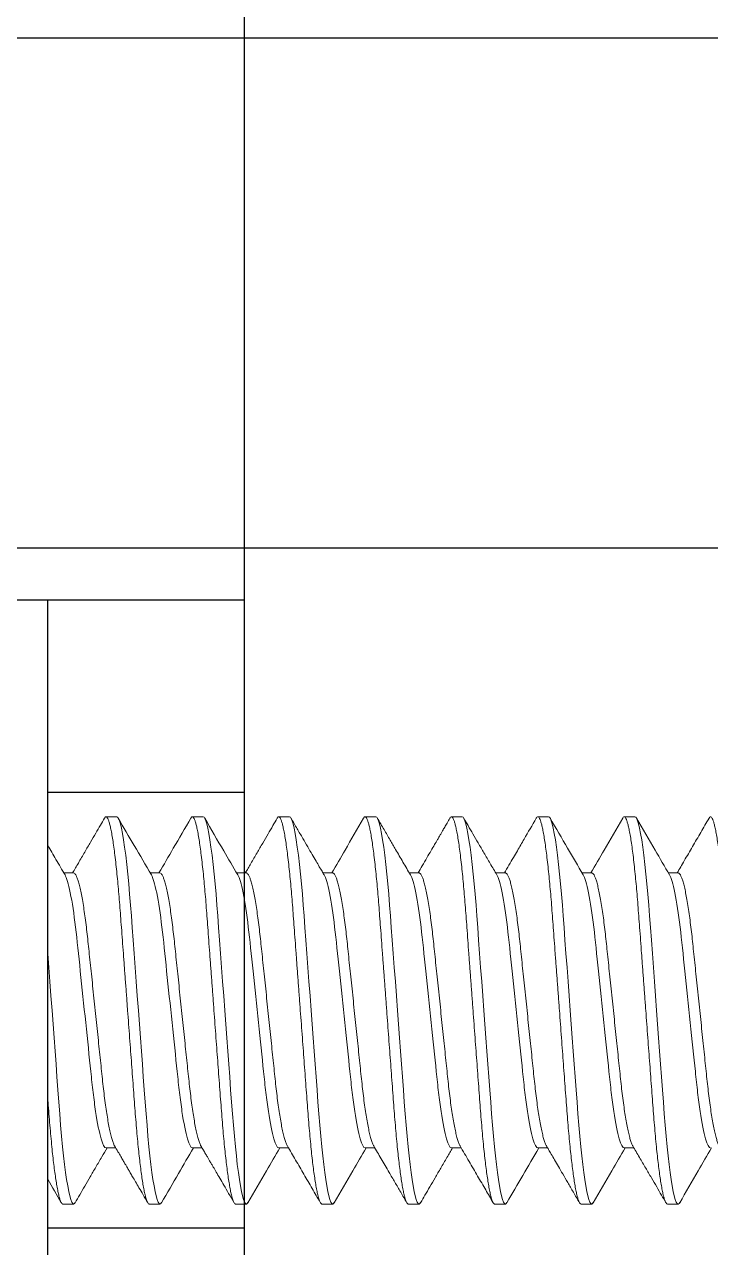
# Model space of a CAD drawing. Header units: inches. Extents: x -1 to 66.5, y -11.9 to 25.2.
# Drawn here: x 33.792 to 33.9906, y -5.1163 to -4.7625 of the extents above; entities that cross this region are included whole.
import ezdxf

# ---------------------------------------------------------------- set-up
doc = ezdxf.new("R2010")
doc.units = ezdxf.units.IN
doc.header["$MEASUREMENT"] = 0
doc.linetypes.add('SLD-Solid', pattern=[0])
for name, color, linetype in [('45-1523-1', 80, 'Continuous'), ('Fastener', 134, 'Continuous'), ('Solenoid', 6, 'Continuous')]:
    doc.layers.add(name, color=color, linetype=linetype)

msp = doc.modelspace()

# ---------------------------------------------------------------- linework, layer by layer
at = {"layer": '45-1523-1'}
for p, q in [((34.00769, -4.76647), (33.52069, -4.76647)), ((34.40069, -4.91397), (33.63469, -4.91397))]:
    msp.add_line(p, q, dxfattribs=at)
at = {"layer": 'Fastener'}
msp.add_line((33.79869, -5.20367), (33.79869, -4.92905), dxfattribs=at)
at = {"layer": 'Fastener', "linetype": 'SLD-Solid', "lineweight": 15}
for p, q in [((33.81869, -4.99167), (33.81557, -4.99167)), ((33.84369, -4.99167), (33.84057, -4.99167)), ((33.86869, -4.99167), (33.86557, -4.99167)), ((33.89369, -4.99167), (33.89057, -4.99167)), ((33.91869, -4.99167), (33.91557, -4.99167)), ((33.94369, -4.99167), (33.94057, -4.99167)), ((33.96869, -4.99167), (33.96557, -4.99167)), ((33.80619, -5.00791), (33.80337, -5.00791)), ((33.83119, -5.00791), (33.82837, -5.00791)), ((33.85619, -5.00791), (33.85337, -5.00791)), ((33.88119, -5.00791), (33.87837, -5.00791)), ((33.90619, -5.00791), (33.90337, -5.00791)), ((33.93119, -5.00791), (33.92837, -5.00791)), ((33.95619, -5.00791), (33.95337, -5.00791)), ((33.98119, -5.00791), (33.97837, -5.00791)), ((33.81557, -5.08744), (33.81839, -5.08744)), ((33.84057, -5.08744), (33.84339, -5.08744)), ((33.86557, -5.08744), (33.86839, -5.08744)), ((33.89057, -5.08744), (33.89339, -5.08744)), ((33.91557, -5.08744), (33.91839, -5.08744)), ((33.94057, -5.08744), (33.94339, -5.08744)), ((33.96557, -5.08744), (33.96839, -5.08744)), ((33.80307, -5.10367), (33.80619, -5.10367)), ((33.82807, -5.10367), (33.83119, -5.10367)), ((33.85307, -5.10367), (33.85619, -5.10367)), ((33.87807, -5.10367), (33.88119, -5.10367)), ((33.90307, -5.10367), (33.90619, -5.10367)), ((33.92807, -5.10367), (33.93119, -5.10367)), ((33.95307, -5.10367), (33.95619, -5.10367)), ((33.97807, -5.10367), (33.98119, -5.10367))]:
    msp.add_line(p, q, dxfattribs=at)
at = {"layer": 'Fastener', "linetype": 'SLD-Solid', "lineweight": 15, "flags": 128}
for points in [[(33.83163, -5.10326), (33.83144, -5.10355), (33.83119, -5.10367), (33.83093, -5.10354), (33.83066, -5.10311), (33.83037, -5.10238), (33.83008, -5.10135), (33.82977, -5.10002), (33.82947, -5.09839), (33.82917, -5.09659), (33.82888, -5.09454), (33.82858, -5.09226), (33.8283, -5.08977), (33.82801, -5.08709), (33.82772, -5.08407), (33.82744, -5.0809), (33.82717, -5.0776), (33.82692, -5.0742), (33.82665, -5.07063), (33.82637, -5.06688), (33.8261, -5.06321), (33.82582, -5.05943), (33.82553, -5.05556), (33.82524, -5.05163), (33.82494, -5.04767), (33.82463, -5.04348), (33.82432, -5.03932), (33.82402, -5.03523), (33.82372, -5.03124), (33.82343, -5.02738), (33.82316, -5.02368), (33.82291, -5.02036), (33.82267, -5.01718), (33.82241, -5.01408), (33.82215, -5.0111), (33.82187, -5.00826), (33.82157, -5.00542), (33.82127, -5.0028), (33.82095, -5.00042), (33.82064, -4.9983), (33.82033, -4.99646), (33.82002, -4.99492), (33.81974, -4.99373), (33.81946, -4.99282), (33.81919, -4.99218), (33.81894, -4.9918), (33.81869, -4.99167), (33.81869, -4.99167)], [(33.85663, -5.10326), (33.85644, -5.10355), (33.85619, -5.10367), (33.85593, -5.10354), (33.85566, -5.10311), (33.85537, -5.10238), (33.85508, -5.10135), (33.85477, -5.10002), (33.85447, -5.09839), (33.85417, -5.09659), (33.85388, -5.09454), (33.85358, -5.09226), (33.8533, -5.08977), (33.85301, -5.08709), (33.85272, -5.08407), (33.85244, -5.0809), (33.85217, -5.0776), (33.85192, -5.0742), (33.85165, -5.07063), (33.85137, -5.06688), (33.8511, -5.06321), (33.85082, -5.05943), (33.85053, -5.05556), (33.85024, -5.05163), (33.84994, -5.04767), (33.84963, -5.04348), (33.84932, -5.03932), (33.84902, -5.03523), (33.84872, -5.03124), (33.84843, -5.02738), (33.84816, -5.02368), (33.84791, -5.02036), (33.84767, -5.01718), (33.84741, -5.01408), (33.84715, -5.0111), (33.84687, -5.00826), (33.84657, -5.00542), (33.84627, -5.0028), (33.84595, -5.00042), (33.84564, -4.9983), (33.84533, -4.99646), (33.84502, -4.99492), (33.84474, -4.99373), (33.84446, -4.99282), (33.84419, -4.99218), (33.84394, -4.9918), (33.84369, -4.99167), (33.84369, -4.99167)], [(33.88163, -5.10326), (33.88144, -5.10355), (33.88119, -5.10367), (33.88093, -5.10354), (33.88066, -5.10311), (33.88037, -5.10238), (33.88008, -5.10135), (33.87977, -5.10002), (33.87947, -5.09839), (33.87917, -5.09659), (33.87888, -5.09454), (33.87858, -5.09226), (33.8783, -5.08977), (33.87801, -5.08709), (33.87772, -5.08407), (33.87744, -5.0809), (33.87717, -5.0776), (33.87692, -5.0742), (33.87665, -5.07063), (33.87637, -5.06688), (33.8761, -5.06321), (33.87582, -5.05943), (33.87553, -5.05556), (33.87524, -5.05163), (33.87494, -5.04767), (33.87463, -5.04348), (33.87432, -5.03932), (33.87402, -5.03523), (33.87372, -5.03124), (33.87343, -5.02738), (33.87316, -5.02368), (33.87291, -5.02036), (33.87267, -5.01718), (33.87241, -5.01408), (33.87215, -5.0111), (33.87187, -5.00826), (33.87157, -5.00542), (33.87127, -5.0028), (33.87095, -5.00042), (33.87064, -4.9983), (33.87033, -4.99646), (33.87002, -4.99492), (33.86974, -4.99373), (33.86946, -4.99282), (33.86919, -4.99218), (33.86894, -4.9918), (33.86869, -4.99167), (33.86869, -4.99167)], [(33.90663, -5.10327), (33.90644, -5.10355), (33.90619, -5.10367), (33.90593, -5.10354), (33.90566, -5.10311), (33.90537, -5.10238), (33.90508, -5.10135), (33.90477, -5.10002), (33.90447, -5.09839), (33.90417, -5.09659), (33.90388, -5.09454), (33.90358, -5.09226), (33.9033, -5.08977), (33.90301, -5.08709), (33.90272, -5.08407), (33.90244, -5.0809), (33.90217, -5.0776), (33.90192, -5.0742), (33.90165, -5.07063), (33.90137, -5.06688), (33.9011, -5.06321), (33.90082, -5.05943), (33.90053, -5.05556), (33.90024, -5.05163), (33.89994, -5.04767), (33.89963, -5.04348), (33.89932, -5.03932), (33.89902, -5.03523), (33.89872, -5.03124), (33.89843, -5.02738), (33.89816, -5.02368), (33.89791, -5.02036), (33.89767, -5.01718), (33.89741, -5.01408), (33.89715, -5.0111), (33.89687, -5.00826), (33.89657, -5.00542), (33.89627, -5.0028), (33.89595, -5.00042), (33.89564, -4.9983), (33.89533, -4.99646), (33.89502, -4.99492), (33.89474, -4.99373), (33.89446, -4.99282), (33.89419, -4.99218), (33.89394, -4.9918), (33.89369, -4.99167), (33.89369, -4.99167)], [(33.93163, -5.10326), (33.93144, -5.10355), (33.93119, -5.10367), (33.93093, -5.10354), (33.93066, -5.10311), (33.93037, -5.10238), (33.93008, -5.10135), (33.92977, -5.10002), (33.92947, -5.09839), (33.92917, -5.09659), (33.92888, -5.09454), (33.92858, -5.09226), (33.9283, -5.08977), (33.92801, -5.08709), (33.92772, -5.08407), (33.92744, -5.0809), (33.92717, -5.0776), (33.92692, -5.0742), (33.92665, -5.07063), (33.92637, -5.06688), (33.9261, -5.06321), (33.92582, -5.05943), (33.92553, -5.05556), (33.92524, -5.05163), (33.92494, -5.04767), (33.92463, -5.04348), (33.92432, -5.03932), (33.92402, -5.03523), (33.92372, -5.03124), (33.92343, -5.02738), (33.92316, -5.02368), (33.92291, -5.02036), (33.92267, -5.01718), (33.92241, -5.01408), (33.92215, -5.0111), (33.92187, -5.00826), (33.92157, -5.00542), (33.92127, -5.0028), (33.92095, -5.00042), (33.92064, -4.9983), (33.92033, -4.99646), (33.92002, -4.99492), (33.91974, -4.99373), (33.91946, -4.99282), (33.91919, -4.99218), (33.91894, -4.9918), (33.91869, -4.99167), (33.91869, -4.99167)], [(33.95663, -5.10326), (33.95644, -5.10355), (33.95619, -5.10367), (33.95593, -5.10354), (33.95566, -5.10311), (33.95537, -5.10238), (33.95508, -5.10135), (33.95477, -5.10002), (33.95447, -5.09839), (33.95417, -5.09659), (33.95388, -5.09454), (33.95358, -5.09226), (33.9533, -5.08977), (33.95301, -5.08709), (33.95272, -5.08407), (33.95244, -5.0809), (33.95217, -5.0776), (33.95192, -5.0742), (33.95165, -5.07063), (33.95137, -5.06688), (33.9511, -5.06321), (33.95082, -5.05943), (33.95053, -5.05556), (33.95024, -5.05163), (33.94994, -5.04767), (33.94963, -5.04348), (33.94932, -5.03932), (33.94902, -5.03523), (33.94872, -5.03124), (33.94843, -5.02738), (33.94816, -5.02368), (33.94791, -5.02036), (33.94767, -5.01718), (33.94741, -5.01408), (33.94715, -5.0111), (33.94687, -5.00826), (33.94657, -5.00542), (33.94627, -5.0028), (33.94595, -5.00042), (33.94564, -4.9983), (33.94533, -4.99646), (33.94502, -4.99492), (33.94474, -4.99373), (33.94446, -4.99282), (33.94419, -4.99218), (33.94394, -4.9918), (33.94369, -4.99167), (33.94369, -4.99167)], [(33.98163, -5.10326), (33.98144, -5.10355), (33.98119, -5.10367), (33.98093, -5.10354), (33.98066, -5.10311), (33.98037, -5.10238), (33.98008, -5.10135), (33.97977, -5.10002), (33.97947, -5.09839), (33.97917, -5.09659), (33.97888, -5.09454), (33.97858, -5.09226), (33.9783, -5.08977), (33.97801, -5.08709), (33.97772, -5.08407), (33.97744, -5.0809), (33.97717, -5.0776), (33.97692, -5.0742), (33.97665, -5.07063), (33.97637, -5.06688), (33.9761, -5.06321), (33.97582, -5.05943), (33.97553, -5.05556), (33.97524, -5.05163), (33.97494, -5.04767), (33.97463, -5.04348), (33.97432, -5.03932), (33.97402, -5.03523), (33.97372, -5.03124), (33.97343, -5.02738), (33.97316, -5.02368), (33.97291, -5.02036), (33.97267, -5.01718), (33.97241, -5.01408), (33.97215, -5.0111), (33.97187, -5.00826), (33.97157, -5.00542), (33.97127, -5.0028), (33.97095, -5.00042), (33.97064, -4.9983), (33.97033, -4.99646), (33.97002, -4.99492), (33.96974, -4.99373), (33.96946, -4.99282), (33.96919, -4.99218), (33.96894, -4.9918), (33.96869, -4.99167), (33.96869, -4.99167)], [(33.80663, -5.10326), (33.80644, -5.10355), (33.80619, -5.10367), (33.80593, -5.10354), (33.80566, -5.10311), (33.80537, -5.10238), (33.80508, -5.10135), (33.80477, -5.10002), (33.80447, -5.09839), (33.80417, -5.09659), (33.80388, -5.09454), (33.80358, -5.09226), (33.8033, -5.08977), (33.80301, -5.08709), (33.80272, -5.08407), (33.80244, -5.0809), (33.80217, -5.0776), (33.80192, -5.0742), (33.80165, -5.07063), (33.80137, -5.06688), (33.8011, -5.06321), (33.80082, -5.05943), (33.80053, -5.05556), (33.80024, -5.05163), (33.79994, -5.04767), (33.79963, -5.04348), (33.79932, -5.03932), (33.79902, -5.03523), (33.79872, -5.03124), (33.79869, -5.03087)]]:
    msp.add_lwpolyline(points, dxfattribs=at)
at = {"layer": 'Fastener', "linetype": 'SLD-Solid', "lineweight": 15}
for points, knots in [([(33.82807, -5.10367), (33.82798, -5.10365), (33.82781, -5.10359), (33.82753, -5.10315), (33.82725, -5.10243), (33.82695, -5.1014), (33.82665, -5.10007), (33.82635, -5.09847), (33.82605, -5.09663), (33.82575, -5.09458), (33.82546, -5.0923), (33.82517, -5.08981), (33.82488, -5.08708), (33.8246, -5.08412), (33.82432, -5.08094), (33.82405, -5.07764), (33.82379, -5.07421), (33.82353, -5.07063), (33.82325, -5.06695), (33.82297, -5.06321), (33.82269, -5.05943), (33.8224, -5.05556), (33.82211, -5.05163), (33.82181, -5.0476), (33.82151, -5.04348), (33.8212, -5.03932), (33.82089, -5.03523), (33.82059, -5.03124), (33.82031, -5.02738), (33.82004, -5.02375), (33.81978, -5.02034), (33.81954, -5.01714), (33.81929, -5.01404), (33.81902, -5.01106), (33.81874, -5.00816), (33.81845, -5.00538), (33.81814, -5.00276), (33.81783, -5.00038), (33.81752, -4.99826), (33.81721, -4.99642), (33.8169, -4.9949), (33.81661, -4.99369), (33.81634, -4.99278), (33.81607, -4.99214), (33.81581, -4.99176), (33.81556, -4.99164), (33.81534, -4.99173), (33.81519, -4.99199), (33.81513, -4.9921)], [0, 0, 0, 0, 0.021662, 0.043686, 0.066022, 0.088616, 0.11141, 0.134342, 0.156034, 0.177737, 0.199398, 0.220961, 0.242374, 0.264864, 0.287073, 0.308947, 0.330516, 0.352339, 0.374503, 0.395667, 0.417042, 0.438577, 0.460221, 0.48192, 0.504932, 0.527878, 0.550696, 0.573322, 0.595699, 0.61777, 0.638257, 0.658614, 0.679288, 0.700253, 0.721466, 0.744181, 0.767062, 0.790044, 0.813064, 0.836056, 0.858955, 0.880405, 0.901664, 0.922686, 0.943424, 0.963839, 0.985501, 1, 1, 1, 1]), ([(33.85307, -5.10367), (33.85298, -5.10365), (33.85281, -5.10359), (33.85253, -5.10315), (33.85225, -5.10243), (33.85195, -5.1014), (33.85165, -5.10007), (33.85135, -5.09847), (33.85105, -5.09663), (33.85075, -5.09458), (33.85046, -5.0923), (33.85017, -5.08981), (33.84988, -5.08708), (33.8496, -5.08412), (33.84932, -5.08094), (33.84905, -5.07764), (33.84879, -5.07421), (33.84853, -5.07063), (33.84825, -5.06695), (33.84797, -5.06321), (33.84769, -5.05943), (33.8474, -5.05556), (33.84711, -5.05163), (33.84681, -5.0476), (33.84651, -5.04348), (33.8462, -5.03932), (33.84589, -5.03523), (33.84559, -5.03124), (33.84531, -5.02738), (33.84504, -5.02375), (33.84478, -5.02034), (33.84454, -5.01714), (33.84429, -5.01404), (33.84402, -5.01106), (33.84374, -5.00816), (33.84345, -5.00538), (33.84314, -5.00276), (33.84283, -5.00038), (33.84252, -4.99826), (33.84221, -4.99642), (33.8419, -4.9949), (33.84161, -4.99369), (33.84134, -4.99278), (33.84107, -4.99214), (33.84081, -4.99176), (33.84056, -4.99164), (33.84034, -4.99173), (33.84019, -4.99199), (33.84013, -4.99209)], [0, 0, 0, 0, 0.021664, 0.043689, 0.066026, 0.088621, 0.111416, 0.13435, 0.156042, 0.177747, 0.199408, 0.220972, 0.242386, 0.264878, 0.287088, 0.308963, 0.330533, 0.352357, 0.374522, 0.395687, 0.417063, 0.4386, 0.460245, 0.481945, 0.504958, 0.527906, 0.550725, 0.573352, 0.59573, 0.617802, 0.63829, 0.658649, 0.679323, 0.700289, 0.721503, 0.74422, 0.767102, 0.790086, 0.813107, 0.8361, 0.859, 0.880451, 0.901711, 0.922734, 0.943473, 0.963889, 0.985553, 1, 1, 1, 1]), ([(33.87807, -5.10367), (33.87798, -5.10365), (33.87781, -5.10359), (33.87753, -5.10315), (33.87725, -5.10243), (33.87695, -5.1014), (33.87665, -5.10007), (33.87635, -5.09847), (33.87605, -5.09663), (33.87575, -5.09458), (33.87546, -5.0923), (33.87517, -5.08981), (33.87488, -5.08708), (33.8746, -5.08412), (33.87432, -5.08094), (33.87405, -5.07764), (33.87379, -5.07421), (33.87353, -5.07063), (33.87325, -5.06695), (33.87297, -5.06321), (33.87269, -5.05943), (33.8724, -5.05556), (33.87211, -5.05163), (33.87181, -5.0476), (33.87151, -5.04348), (33.8712, -5.03932), (33.87089, -5.03523), (33.87059, -5.03124), (33.87031, -5.02738), (33.87004, -5.02375), (33.86978, -5.02034), (33.86954, -5.01714), (33.86929, -5.01404), (33.86902, -5.01106), (33.86874, -5.00816), (33.86845, -5.00538), (33.86814, -5.00276), (33.86783, -5.00038), (33.86752, -4.99826), (33.86721, -4.99642), (33.8669, -4.9949), (33.86661, -4.99369), (33.86634, -4.99278), (33.86607, -4.99214), (33.86581, -4.99176), (33.86556, -4.99164), (33.86534, -4.99173), (33.86519, -4.99199), (33.86513, -4.99209)], [0, 0, 0, 0, 0.021665, 0.043691, 0.06603, 0.088627, 0.111423, 0.134358, 0.156052, 0.177758, 0.199421, 0.220986, 0.242402, 0.264895, 0.287106, 0.308983, 0.330554, 0.35238, 0.374546, 0.395713, 0.41709, 0.438628, 0.460275, 0.481976, 0.504991, 0.52794, 0.55076, 0.573389, 0.595768, 0.617842, 0.638331, 0.658691, 0.679367, 0.700335, 0.72155, 0.744268, 0.767151, 0.790137, 0.813159, 0.836154, 0.859056, 0.880508, 0.901769, 0.922793, 0.943534, 0.963952, 0.985616, 1, 1, 1, 1]), ([(33.90307, -5.10367), (33.90298, -5.10365), (33.90281, -5.10359), (33.90253, -5.10315), (33.90225, -5.10243), (33.90195, -5.1014), (33.90165, -5.10007), (33.90135, -5.09847), (33.90105, -5.09663), (33.90075, -5.09458), (33.90046, -5.0923), (33.90017, -5.08981), (33.89988, -5.08708), (33.8996, -5.08412), (33.89932, -5.08094), (33.89905, -5.07764), (33.89879, -5.07421), (33.89853, -5.07063), (33.89825, -5.06695), (33.89797, -5.06321), (33.89769, -5.05943), (33.8974, -5.05556), (33.89711, -5.05163), (33.89681, -5.0476), (33.89651, -5.04348), (33.8962, -5.03932), (33.89589, -5.03523), (33.89559, -5.03124), (33.89531, -5.02738), (33.89504, -5.02375), (33.89478, -5.02034), (33.89454, -5.01714), (33.89429, -5.01404), (33.89402, -5.01106), (33.89374, -5.00816), (33.89345, -5.00538), (33.89314, -5.00276), (33.89283, -5.00038), (33.89252, -4.99826), (33.89221, -4.99642), (33.8919, -4.9949), (33.89161, -4.99369), (33.89134, -4.99278), (33.89107, -4.99214), (33.89081, -4.99176), (33.89056, -4.99164), (33.89034, -4.99173), (33.89019, -4.99199), (33.89013, -4.99209)], [0, 0, 0, 0, 0.021663, 0.043688, 0.066026, 0.088621, 0.111416, 0.134349, 0.156042, 0.177746, 0.199408, 0.220972, 0.242386, 0.264877, 0.287087, 0.308963, 0.330532, 0.352356, 0.374521, 0.395687, 0.417062, 0.438599, 0.460244, 0.481944, 0.504957, 0.527905, 0.550723, 0.573351, 0.595728, 0.617801, 0.638289, 0.658647, 0.679322, 0.700288, 0.721502, 0.744218, 0.7671, 0.790084, 0.813105, 0.836098, 0.858998, 0.880449, 0.901709, 0.922732, 0.943471, 0.963887, 0.985551, 1, 1, 1, 1]), ([(33.92807, -5.10367), (33.92798, -5.10365), (33.92781, -5.10359), (33.92753, -5.10315), (33.92725, -5.10243), (33.92695, -5.1014), (33.92665, -5.10007), (33.92635, -5.09847), (33.92605, -5.09663), (33.92575, -5.09458), (33.92546, -5.0923), (33.92517, -5.08981), (33.92488, -5.08708), (33.9246, -5.08412), (33.92432, -5.08094), (33.92405, -5.07764), (33.92379, -5.07421), (33.92353, -5.07063), (33.92325, -5.06695), (33.92297, -5.06321), (33.92269, -5.05943), (33.9224, -5.05556), (33.92211, -5.05163), (33.92181, -5.0476), (33.92151, -5.04348), (33.9212, -5.03932), (33.92089, -5.03523), (33.92059, -5.03124), (33.92031, -5.02738), (33.92004, -5.02375), (33.91978, -5.02034), (33.91954, -5.01714), (33.91929, -5.01404), (33.91902, -5.01106), (33.91874, -5.00816), (33.91845, -5.00538), (33.91814, -5.00276), (33.91783, -5.00038), (33.91752, -4.99826), (33.91721, -4.99642), (33.9169, -4.9949), (33.91661, -4.99369), (33.91634, -4.99278), (33.91607, -4.99214), (33.91581, -4.99176), (33.91556, -4.99164), (33.91534, -4.99173), (33.91519, -4.99199), (33.91513, -4.9921)], [0, 0, 0, 0, 0.021662, 0.043685, 0.066021, 0.088614, 0.111408, 0.134339, 0.15603, 0.177733, 0.199393, 0.220955, 0.242368, 0.264858, 0.287066, 0.30894, 0.330508, 0.35233, 0.374494, 0.395657, 0.417032, 0.438566, 0.46021, 0.481908, 0.50492, 0.527866, 0.550683, 0.573308, 0.595684, 0.617755, 0.638242, 0.658599, 0.679271, 0.700236, 0.721448, 0.744163, 0.767043, 0.790025, 0.813045, 0.836036, 0.858935, 0.880383, 0.901642, 0.922663, 0.943401, 0.963816, 0.985478, 1, 1, 1, 1]), ([(33.95307, -5.10367), (33.95298, -5.10365), (33.95281, -5.10359), (33.95253, -5.10315), (33.95225, -5.10243), (33.95195, -5.1014), (33.95165, -5.10007), (33.95135, -5.09847), (33.95105, -5.09663), (33.95075, -5.09458), (33.95046, -5.0923), (33.95017, -5.08981), (33.94988, -5.08708), (33.9496, -5.08412), (33.94932, -5.08094), (33.94905, -5.07764), (33.94879, -5.07421), (33.94853, -5.07063), (33.94825, -5.06695), (33.94797, -5.06321), (33.94769, -5.05943), (33.9474, -5.05556), (33.94711, -5.05163), (33.94681, -5.0476), (33.94651, -5.04348), (33.9462, -5.03932), (33.94589, -5.03523), (33.94559, -5.03124), (33.94531, -5.02738), (33.94504, -5.02375), (33.94478, -5.02034), (33.94454, -5.01714), (33.94429, -5.01404), (33.94402, -5.01106), (33.94374, -5.00816), (33.94345, -5.00538), (33.94314, -5.00276), (33.94283, -5.00038), (33.94252, -4.99826), (33.94221, -4.99642), (33.9419, -4.9949), (33.94161, -4.99369), (33.94134, -4.99278), (33.94107, -4.99214), (33.94081, -4.99176), (33.94056, -4.99164), (33.94034, -4.99173), (33.94019, -4.99199), (33.94013, -4.9921)], [0, 0, 0, 0, 0.0216608, 0.0436831, 0.0660175, 0.0886099, 0.1114021, 0.1343326, 0.1560227, 0.1777244, 0.199383, 0.2209443, 0.2423559, 0.2648446, 0.2870516, 0.3089247, 0.3304913, 0.3523128, 0.3744752, 0.3956377, 0.4170109, 0.4385448, 0.4601873, 0.4818844, 0.5048946, 0.5278397, 0.5506555, 0.5732801, 0.5956548, 0.6177248, 0.6382101, 0.6585661, 0.6792378, 0.7002013, 0.7214126, 0.7441266, 0.7670055, 0.7899865, 0.8130048, 0.835995, 0.8588924, 0.8803401, 0.9015979, 0.9226178, 0.9433549, 0.9637682, 0.985429, 1, 1, 1, 1]), ([(33.97807, -5.10367), (33.97798, -5.10365), (33.97781, -5.10359), (33.97753, -5.10315), (33.97725, -5.10243), (33.97695, -5.1014), (33.97665, -5.10007), (33.97635, -5.09847), (33.97605, -5.09663), (33.97575, -5.09458), (33.97546, -5.0923), (33.97517, -5.08981), (33.97488, -5.08708), (33.9746, -5.08412), (33.97432, -5.08094), (33.97405, -5.07764), (33.97379, -5.07421), (33.97353, -5.07063), (33.97325, -5.06695), (33.97297, -5.06321), (33.97269, -5.05943), (33.9724, -5.05556), (33.97211, -5.05163), (33.97181, -5.0476), (33.97151, -5.04348), (33.9712, -5.03932), (33.97089, -5.03523), (33.97059, -5.03124), (33.97031, -5.02738), (33.97004, -5.02375), (33.96978, -5.02034), (33.96954, -5.01714), (33.96929, -5.01404), (33.96902, -5.01106), (33.96874, -5.00816), (33.96845, -5.00538), (33.96814, -5.00276), (33.96783, -5.00038), (33.96752, -4.99826), (33.96721, -4.99642), (33.9669, -4.9949), (33.96661, -4.99369), (33.96634, -4.99278), (33.96607, -4.99214), (33.96581, -4.99176), (33.96556, -4.99164), (33.96534, -4.99173), (33.96519, -4.99199), (33.96513, -4.9921)], [0, 0, 0, 0, 0.021663, 0.043687, 0.066023, 0.088617, 0.111412, 0.134344, 0.156036, 0.177739, 0.1994, 0.220963, 0.242376, 0.264867, 0.287076, 0.308951, 0.330519, 0.352343, 0.374507, 0.395671, 0.417046, 0.438582, 0.460226, 0.481925, 0.504937, 0.527884, 0.550702, 0.573329, 0.595705, 0.617777, 0.638264, 0.658622, 0.679295, 0.700261, 0.721474, 0.74419, 0.76707, 0.790053, 0.813074, 0.836066, 0.858965, 0.880415, 0.901674, 0.922696, 0.943435, 0.96385, 0.985513, 1, 1, 1, 1]), ([(34.00307, -5.10367), (34.00298, -5.10365), (34.00281, -5.10359), (34.00253, -5.10315), (34.00225, -5.10243), (34.00195, -5.1014), (34.00165, -5.10007), (34.00135, -5.09847), (34.00105, -5.09663), (34.00075, -5.09458), (34.00046, -5.0923), (34.00017, -5.08981), (33.99988, -5.08708), (33.9996, -5.08412), (33.99932, -5.08094), (33.99905, -5.07764), (33.99879, -5.07421), (33.99853, -5.07063), (33.99825, -5.06695), (33.99797, -5.06321), (33.99769, -5.05943), (33.9974, -5.05556), (33.99711, -5.05163), (33.99681, -5.0476), (33.99651, -5.04348), (33.9962, -5.03932), (33.99589, -5.03523), (33.99559, -5.03124), (33.99531, -5.02738), (33.99504, -5.02375), (33.99478, -5.02034), (33.99454, -5.01714), (33.99429, -5.01404), (33.99402, -5.01106), (33.99374, -5.00816), (33.99345, -5.00538), (33.99314, -5.00276), (33.99283, -5.00038), (33.99252, -4.99826), (33.99221, -4.99642), (33.9919, -4.9949), (33.99161, -4.99369), (33.99134, -4.99278), (33.99107, -4.99214), (33.99081, -4.99176), (33.99056, -4.99164), (33.99034, -4.99173), (33.99019, -4.99199), (33.99013, -4.99209)], [0, 0, 0, 0, 0.021672, 0.043705, 0.066051, 0.088655, 0.111459, 0.134401, 0.156102, 0.177815, 0.199485, 0.221057, 0.24248, 0.26498, 0.287198, 0.309083, 0.33066, 0.352493, 0.374667, 0.39584, 0.417224, 0.438769, 0.460423, 0.482131, 0.505153, 0.52811, 0.550937, 0.573573, 0.595959, 0.618041, 0.638536, 0.658903, 0.679585, 0.700559, 0.721781, 0.744507, 0.767398, 0.79039, 0.81342, 0.836422, 0.859332, 0.88079, 0.902059, 0.923089, 0.943837, 0.964261, 0.985933, 1, 1, 1, 1]), ([(33.81513, -4.99206), (33.81474, -4.99274), (33.8139, -4.99418), (33.81255, -4.99649), (33.81104, -4.99908), (33.80936, -5.00196), (33.80763, -5.00494), (33.80645, -5.00695), (33.80589, -5.00791)], [0, 0, 0, 0, 0.127459, 0.273038, 0.43669, 0.618357, 0.817973, 1, 1, 1, 1]), ([(33.8287, -5.00848), (33.82705, -5.00565), (33.82386, -5.00019), (33.82067, -4.99471), (33.81913, -4.99206)], [0, 0, 0, 0, 0.515851, 1, 1, 1, 1]), ([(33.84013, -4.99206), (33.83844, -4.99497), (33.83536, -5.00026), (33.83228, -5.00554), (33.83089, -5.00791)], [0, 0, 0, 0, 0.549896, 1, 1, 1, 1]), ([(33.8537, -5.00848), (33.85235, -5.00617), (33.84915, -5.0007), (33.84597, -4.99523), (33.84413, -4.99206)], [0, 0, 0, 0, 0.422079, 1, 1, 1, 1]), ([(33.86513, -4.99206), (33.86471, -4.99278), (33.86383, -4.9943), (33.86243, -4.9967), (33.8609, -4.99932), (33.85924, -5.00217), (33.85755, -5.00506), (33.85642, -5.007), (33.85589, -5.00791)], [0, 0, 0, 0, 0.1366309, 0.2877085, 0.4531892, 0.6330276, 0.827174, 1, 1, 1, 1]), ([(33.8787, -5.00848), (33.8785, -5.00813), (33.87804, -5.00734), (33.87726, -5.00601), (33.87631, -5.00439), (33.8752, -5.00248), (33.87392, -5.00029), (33.87247, -4.9978), (33.87086, -4.99503), (33.86972, -4.99308), (33.86913, -4.99206)], [0, 0, 0, 0, 0.06359, 0.144676, 0.24328, 0.359424, 0.493133, 0.644442, 0.813383, 1, 1, 1, 1]), ([(33.89013, -4.99206), (33.88834, -4.99514), (33.88526, -5.00043), (33.88218, -5.00571), (33.88089, -5.00791)], [0, 0, 0, 0, 0.582232, 1, 1, 1, 1]), ([(33.9037, -5.00848), (33.90334, -5.00785), (33.90261, -5.00662), (33.90154, -5.00478), (33.90047, -5.00294), (33.89923, -5.00082), (33.89776, -4.9983), (33.896, -4.99528), (33.89477, -4.99317), (33.89413, -4.99206)], [0, 0, 0, 0, 0.113896, 0.226128, 0.336684, 0.448715, 0.613776, 0.797523, 1, 1, 1, 1]), ([(33.91513, -4.99206), (33.91485, -4.99254), (33.91434, -4.99341), (33.91364, -4.99462), (33.91306, -4.99562), (33.91256, -4.99648), (33.91206, -4.99734), (33.91144, -4.99841), (33.91062, -4.99981), (33.9096, -5.00156), (33.90841, -5.0036), (33.90715, -5.00575), (33.90629, -5.00722), (33.90589, -5.00791)], [0, 0, 0, 0, 0.089385, 0.165669, 0.228862, 0.278973, 0.328163, 0.390338, 0.482091, 0.592515, 0.721573, 0.869223, 1, 1, 1, 1]), ([(33.9287, -5.00848), (33.92806, -5.00738), (33.92681, -5.00525), (33.92502, -5.00217), (33.92335, -4.99932), (33.92183, -4.9967), (33.92043, -4.9943), (33.91955, -4.99278), (33.91913, -4.99206)], [0, 0, 0, 0, 0.2013768, 0.3889398, 0.5626344, 0.7224076, 0.8682099, 1, 1, 1, 1]), ([(33.94013, -4.99206), (33.93895, -4.99409), (33.93712, -4.99723), (33.93492, -5.00101), (33.93302, -5.00427), (33.93176, -5.00642), (33.93089, -5.00791)], [0, 0, 0, 0, 0.3837041, 0.5932796, 0.7162439, 1, 1, 1, 1]), ([(33.9537, -5.00848), (33.9522, -5.0059), (33.949, -5.00043), (33.94582, -4.99496), (33.94413, -4.99206)], [0, 0, 0, 0, 0.470522, 1, 1, 1, 1]), ([(33.96513, -4.99206), (33.96334, -4.99514), (33.96026, -5.00043), (33.95718, -5.00571), (33.95589, -5.00791)], [0, 0, 0, 0, 0.5822999, 1, 1, 1, 1]), ([(33.9787, -5.00848), (33.9773, -5.00608), (33.9741, -5.00061), (33.97092, -4.99514), (33.96913, -4.99206)], [0, 0, 0, 0, 0.437735, 1, 1, 1, 1]), ([(33.99013, -4.99205), (33.98934, -4.99342), (33.98774, -4.99617), (33.98535, -5.00028), (33.98306, -5.00419), (33.98158, -5.00674), (33.98089, -5.00791)], [0, 0, 0, 0, 0.25937, 0.518365, 0.777009, 1, 1, 1, 1]), ([(33.8037, -5.00847), (33.80283, -5.00698), (33.80115, -5.00412), (33.79949, -5.00126), (33.79869, -4.9999)], [0, 0, 0, 0, 0.2735344, 0.5226997, 0.5226997, 0.5226997, 0.5226997]), ([(33.81557, -5.08744), (33.81514, -5.08744), (33.81465, -5.08658), (33.81361, -5.08298), (33.81307, -5.08024), (33.81231, -5.07518), (33.81206, -5.07334), (33.8116, -5.06946), (33.81139, -5.06746), (33.81072, -5.06105), (33.81021, -5.05619), (33.80916, -5.04618), (33.80862, -5.04105), (33.80763, -5.0316), (33.80722, -5.0274), (33.80629, -5.01971), (33.80576, -5.01627), (33.80471, -5.01105), (33.80418, -5.00929), (33.8037, -5.00847)], [0, 0, 0, 0, 0.125, 0.125, 0.25, 0.25, 0.3125, 0.3125, 0.375, 0.375, 0.5, 0.5, 0.625, 0.625, 0.75, 0.75, 0.875, 0.875, 1, 1, 1, 1]), ([(33.81806, -5.08687), (33.81805, -5.08687), (33.81794, -5.08671), (33.8177, -5.08613), (33.81734, -5.0851), (33.81697, -5.08374), (33.8166, -5.0821), (33.81623, -5.0802), (33.81587, -5.07806), (33.81551, -5.07569), (33.81516, -5.07312), (33.81483, -5.07038), (33.81452, -5.06751), (33.8142, -5.06449), (33.81387, -5.06133), (33.81353, -5.05804), (33.81317, -5.05465), (33.81281, -5.05118), (33.81244, -5.04765), (33.81207, -5.0441), (33.8117, -5.04057), (33.81134, -5.03713), (33.81099, -5.03381), (33.81066, -5.03066), (33.81035, -5.02768), (33.81004, -5.02487), (33.80971, -5.02218), (33.80937, -5.01963), (33.80901, -5.01724), (33.80864, -5.01507), (33.80827, -5.01315), (33.80789, -5.01151), (33.80752, -5.01018), (33.80717, -5.00915), (33.80683, -5.00843), (33.8065, -5.00799), (33.80629, -5.00794), (33.80619, -5.00791)], [0, 0, 0, 0, 0.0011037, 0.0306617, 0.060576, 0.0907305, 0.1204632, 0.1501923, 0.1797998, 0.2091707, 0.2387189, 0.2678013, 0.2963216, 0.3248703, 0.3539772, 0.3830139, 0.4123936, 0.4420065, 0.4717374, 0.5020078, 0.5321537, 0.5620535, 0.5915919, 0.620662, 0.6486647, 0.6767023, 0.7052794, 0.7343041, 0.7642111, 0.7943614, 0.8246333, 0.8549021, 0.8850435, 0.9144055, 0.9434181, 0.9719801, 1, 1, 1, 1]), ([(33.84057, -5.08744), (33.84014, -5.08744), (33.83965, -5.08658), (33.83861, -5.08298), (33.83807, -5.08024), (33.83731, -5.07518), (33.83706, -5.07334), (33.8366, -5.06946), (33.83639, -5.06746), (33.83572, -5.06105), (33.83521, -5.05619), (33.83416, -5.04618), (33.83362, -5.04105), (33.83263, -5.03161), (33.83222, -5.0274), (33.83129, -5.01971), (33.83076, -5.01627), (33.82971, -5.01105), (33.82918, -5.00929), (33.8287, -5.00848)], [0, 0, 0, 0, 0.125, 0.125, 0.25, 0.25, 0.3125, 0.3125, 0.375, 0.375, 0.5, 0.5, 0.625, 0.625, 0.75, 0.75, 0.875, 0.875, 1, 1, 1, 1]), ([(33.84306, -5.08687), (33.84305, -5.08686), (33.84294, -5.08671), (33.8427, -5.08613), (33.84234, -5.0851), (33.84197, -5.08374), (33.8416, -5.0821), (33.84123, -5.0802), (33.84087, -5.07806), (33.84051, -5.07569), (33.84016, -5.07312), (33.83983, -5.07038), (33.83952, -5.06751), (33.8392, -5.06449), (33.83887, -5.06133), (33.83853, -5.05804), (33.83817, -5.05465), (33.83781, -5.05118), (33.83744, -5.04765), (33.83707, -5.0441), (33.8367, -5.04057), (33.83634, -5.03713), (33.83599, -5.03381), (33.83566, -5.03066), (33.83535, -5.02768), (33.83504, -5.02487), (33.83471, -5.02218), (33.83437, -5.01963), (33.83401, -5.01724), (33.83364, -5.01507), (33.83327, -5.01315), (33.83289, -5.01151), (33.83252, -5.01018), (33.83217, -5.00915), (33.83183, -5.00843), (33.8315, -5.00799), (33.83129, -5.00794), (33.83119, -5.00791)], [0, 0, 0, 0, 0.0010211, 0.0305816, 0.0604983, 0.0906554, 0.1203905, 0.1501221, 0.179732, 0.2091053, 0.238656, 0.2677408, 0.2962634, 0.3248145, 0.3539238, 0.3829629, 0.412345, 0.4419604, 0.4716938, 0.5019667, 0.532115, 0.5620173, 0.5915582, 0.6206306, 0.6486357, 0.6766756, 0.705255, 0.7342821, 0.7641916, 0.7943444, 0.8246187, 0.8548902, 0.885034, 0.9143984, 0.9434134, 0.9719777, 1, 1, 1, 1]), ([(33.86557, -5.08744), (33.86514, -5.08744), (33.86465, -5.08658), (33.86361, -5.08298), (33.86307, -5.08024), (33.86231, -5.07518), (33.86206, -5.07334), (33.8616, -5.06946), (33.86139, -5.06746), (33.86072, -5.06105), (33.86021, -5.05619), (33.85916, -5.04618), (33.85862, -5.04106), (33.85763, -5.03161), (33.85722, -5.0274), (33.85629, -5.01971), (33.85576, -5.01627), (33.85471, -5.01105), (33.85418, -5.00929), (33.8537, -5.00848)], [0, 0, 0, 0, 0.125, 0.125, 0.25, 0.25, 0.3125, 0.3125, 0.375, 0.375, 0.5, 0.5, 0.625, 0.625, 0.75, 0.75, 0.875, 0.875, 1, 1, 1, 1]), ([(33.86806, -5.08687), (33.86805, -5.08686), (33.86794, -5.08671), (33.8677, -5.08613), (33.86734, -5.0851), (33.86697, -5.08374), (33.8666, -5.0821), (33.86623, -5.0802), (33.86587, -5.07806), (33.86551, -5.07569), (33.86516, -5.07312), (33.86483, -5.07038), (33.86452, -5.06751), (33.8642, -5.06449), (33.86387, -5.06133), (33.86353, -5.05804), (33.86317, -5.05465), (33.86281, -5.05118), (33.86244, -5.04765), (33.86207, -5.0441), (33.8617, -5.04057), (33.86134, -5.03713), (33.86099, -5.03381), (33.86066, -5.03066), (33.86035, -5.02768), (33.86004, -5.02487), (33.85971, -5.02218), (33.85937, -5.01963), (33.85901, -5.01724), (33.85864, -5.01507), (33.85827, -5.01315), (33.85789, -5.01151), (33.85752, -5.01018), (33.85717, -5.00915), (33.85683, -5.00843), (33.8565, -5.00799), (33.85629, -5.00794), (33.85619, -5.00791)], [0, 0, 0, 0, 0.001056, 0.030616, 0.060531, 0.090687, 0.120421, 0.150152, 0.179761, 0.209133, 0.238683, 0.267767, 0.296288, 0.324838, 0.353947, 0.382985, 0.412366, 0.44198, 0.471712, 0.501984, 0.532132, 0.562033, 0.591573, 0.620644, 0.648648, 0.676687, 0.705265, 0.734291, 0.7642, 0.794352, 0.824625, 0.854895, 0.885038, 0.914401, 0.943415, 0.971979, 1, 1, 1, 1]), ([(33.89057, -5.08744), (33.89014, -5.08744), (33.88965, -5.08658), (33.88861, -5.08298), (33.88807, -5.08024), (33.88731, -5.07518), (33.88706, -5.07334), (33.8866, -5.06946), (33.88639, -5.06747), (33.88572, -5.06105), (33.88521, -5.05619), (33.88416, -5.04618), (33.88362, -5.04106), (33.88263, -5.03161), (33.88222, -5.0274), (33.88129, -5.01971), (33.88076, -5.01627), (33.87971, -5.01106), (33.87918, -5.00929), (33.8787, -5.00848)], [0, 0, 0, 0, 0.125, 0.125, 0.25, 0.25, 0.3125, 0.3125, 0.375, 0.375, 0.5, 0.5, 0.625, 0.625, 0.75, 0.75, 0.875, 0.875, 1, 1, 1, 1]), ([(33.89306, -5.08687), (33.89306, -5.08687), (33.89294, -5.08671), (33.8927, -5.08613), (33.89234, -5.0851), (33.89197, -5.08374), (33.8916, -5.0821), (33.89123, -5.0802), (33.89087, -5.07806), (33.89051, -5.07569), (33.89016, -5.07312), (33.88983, -5.07038), (33.88952, -5.06751), (33.8892, -5.06449), (33.88887, -5.06133), (33.88853, -5.05804), (33.88817, -5.05465), (33.88781, -5.05118), (33.88744, -5.04765), (33.88707, -5.0441), (33.8867, -5.04057), (33.88634, -5.03713), (33.88599, -5.03381), (33.88566, -5.03066), (33.88535, -5.02768), (33.88504, -5.02487), (33.88471, -5.02218), (33.88437, -5.01963), (33.88401, -5.01724), (33.88364, -5.01507), (33.88327, -5.01315), (33.88289, -5.01151), (33.88252, -5.01018), (33.88217, -5.00915), (33.88183, -5.00843), (33.8815, -5.00799), (33.88129, -5.00794), (33.88119, -5.00791)], [0, 0, 0, 0, 0.0013524, 0.0309032, 0.0608099, 0.090957, 0.1206823, 0.150404, 0.1800041, 0.2093676, 0.2389086, 0.2679837, 0.2964969, 0.3250385, 0.3541381, 0.3831676, 0.41254, 0.4421455, 0.471869, 0.5021319, 0.5322702, 0.5621626, 0.5916936, 0.6207565, 0.6487522, 0.6767829, 0.7053528, 0.7343703, 0.7642699, 0.7944126, 0.8246769, 0.8549383, 0.8850722, 0.9144268, 0.9434322, 0.971987, 1, 1, 1, 1]), ([(33.91557, -5.08744), (33.91514, -5.08744), (33.91465, -5.08658), (33.91361, -5.08298), (33.91307, -5.08024), (33.91231, -5.07518), (33.91206, -5.07334), (33.9116, -5.06946), (33.91139, -5.06747), (33.91072, -5.06105), (33.91021, -5.05619), (33.90916, -5.04618), (33.90862, -5.04106), (33.90763, -5.03161), (33.90722, -5.0274), (33.90629, -5.01971), (33.90576, -5.01627), (33.90471, -5.01106), (33.90418, -5.00929), (33.9037, -5.00848)], [0, 0, 0, 0, 0.125, 0.125, 0.25, 0.25, 0.3125, 0.3125, 0.375, 0.375, 0.5, 0.5, 0.625, 0.625, 0.75, 0.75, 0.875, 0.875, 1, 1, 1, 1]), ([(33.91806, -5.08687), (33.91805, -5.08687), (33.91794, -5.08671), (33.9177, -5.08613), (33.91734, -5.0851), (33.91697, -5.08374), (33.9166, -5.0821), (33.91623, -5.0802), (33.91587, -5.07806), (33.91551, -5.07569), (33.91516, -5.07312), (33.91483, -5.07038), (33.91452, -5.06751), (33.9142, -5.06449), (33.91387, -5.06133), (33.91353, -5.05804), (33.91317, -5.05465), (33.91281, -5.05118), (33.91244, -5.04765), (33.91207, -5.0441), (33.9117, -5.04057), (33.91134, -5.03713), (33.91099, -5.03381), (33.91066, -5.03066), (33.91035, -5.02768), (33.91004, -5.02487), (33.90971, -5.02218), (33.90937, -5.01963), (33.90901, -5.01724), (33.90864, -5.01507), (33.90827, -5.01315), (33.90789, -5.01151), (33.90752, -5.01018), (33.90717, -5.00915), (33.90683, -5.00843), (33.9065, -5.00799), (33.90629, -5.00794), (33.90619, -5.00791)], [0, 0, 0, 0, 0.001101, 0.030659, 0.060573, 0.090728, 0.120461, 0.15019, 0.179798, 0.209169, 0.238717, 0.267799, 0.29632, 0.324869, 0.353975, 0.383012, 0.412392, 0.442005, 0.471736, 0.502007, 0.532152, 0.562052, 0.591591, 0.620661, 0.648664, 0.676701, 0.705279, 0.734303, 0.764211, 0.794361, 0.824633, 0.854902, 0.885043, 0.914405, 0.943418, 0.97198, 1, 1, 1, 1]), ([(33.94057, -5.08744), (33.94014, -5.08744), (33.93965, -5.08658), (33.93861, -5.08298), (33.93807, -5.08024), (33.93731, -5.07518), (33.93706, -5.07334), (33.9366, -5.06946), (33.93639, -5.06747), (33.93572, -5.06105), (33.93521, -5.05619), (33.93416, -5.04618), (33.93362, -5.04106), (33.93263, -5.03161), (33.93222, -5.0274), (33.93129, -5.01971), (33.93076, -5.01627), (33.92971, -5.01106), (33.92918, -5.00929), (33.9287, -5.00848)], [0, 0, 0, 0, 0.125, 0.125, 0.25, 0.25, 0.3125, 0.3125, 0.375, 0.375, 0.5, 0.5, 0.625, 0.625, 0.75, 0.75, 0.875, 0.875, 1, 1, 1, 1]), ([(33.94306, -5.08687), (33.94305, -5.08686), (33.94294, -5.08671), (33.9427, -5.08613), (33.94234, -5.0851), (33.94197, -5.08374), (33.9416, -5.0821), (33.94123, -5.0802), (33.94087, -5.07806), (33.94051, -5.07569), (33.94016, -5.07312), (33.93983, -5.07038), (33.93952, -5.06751), (33.9392, -5.06449), (33.93887, -5.06133), (33.93853, -5.05804), (33.93817, -5.05465), (33.93781, -5.05118), (33.93744, -5.04765), (33.93707, -5.0441), (33.9367, -5.04057), (33.93634, -5.03713), (33.93599, -5.03381), (33.93566, -5.03066), (33.93535, -5.02768), (33.93504, -5.02487), (33.93471, -5.02218), (33.93437, -5.01963), (33.93401, -5.01724), (33.93364, -5.01507), (33.93327, -5.01315), (33.93289, -5.01151), (33.93252, -5.01018), (33.93217, -5.00915), (33.93183, -5.00843), (33.9315, -5.00799), (33.93129, -5.00794), (33.93119, -5.00791)], [0, 0, 0, 0, 0.001034, 0.030594, 0.06051, 0.090667, 0.120402, 0.150133, 0.179742, 0.209115, 0.238666, 0.26775, 0.296272, 0.324823, 0.353932, 0.382971, 0.412352, 0.441967, 0.4717, 0.501973, 0.532121, 0.562023, 0.591563, 0.620635, 0.64864, 0.67668, 0.705259, 0.734285, 0.764195, 0.794347, 0.824621, 0.854892, 0.885035, 0.914399, 0.943414, 0.971978, 1, 1, 1, 1]), ([(33.96557, -5.08744), (33.96514, -5.08744), (33.96465, -5.08658), (33.96361, -5.08298), (33.96307, -5.08024), (33.96231, -5.07518), (33.96206, -5.07334), (33.9616, -5.06946), (33.96139, -5.06746), (33.96072, -5.06105), (33.96021, -5.05619), (33.95916, -5.04618), (33.95862, -5.04106), (33.95763, -5.03161), (33.95722, -5.0274), (33.95629, -5.01971), (33.95576, -5.01627), (33.95471, -5.01105), (33.95418, -5.00929), (33.9537, -5.00848)], [0, 0, 0, 0, 0.125, 0.125, 0.25, 0.25, 0.3125, 0.3125, 0.375, 0.375, 0.5, 0.5, 0.625, 0.625, 0.75, 0.75, 0.875, 0.875, 1, 1, 1, 1]), ([(33.96806, -5.08687), (33.96805, -5.08686), (33.96794, -5.08671), (33.9677, -5.08613), (33.96734, -5.0851), (33.96697, -5.08374), (33.9666, -5.0821), (33.96623, -5.0802), (33.96587, -5.07806), (33.96551, -5.07569), (33.96516, -5.07312), (33.96483, -5.07038), (33.96452, -5.06751), (33.9642, -5.06449), (33.96387, -5.06133), (33.96353, -5.05804), (33.96317, -5.05465), (33.96281, -5.05118), (33.96244, -5.04765), (33.96207, -5.0441), (33.9617, -5.04057), (33.96134, -5.03713), (33.96099, -5.03381), (33.96066, -5.03066), (33.96035, -5.02768), (33.96004, -5.02487), (33.95971, -5.02218), (33.95937, -5.01963), (33.95901, -5.01724), (33.95864, -5.01507), (33.95827, -5.01315), (33.95789, -5.01151), (33.95752, -5.01018), (33.95717, -5.00915), (33.95683, -5.00843), (33.9565, -5.00799), (33.95629, -5.00794), (33.95619, -5.00791)], [0, 0, 0, 0, 0.00103, 0.03059, 0.060507, 0.090663, 0.120398, 0.15013, 0.179739, 0.209112, 0.238663, 0.267747, 0.29627, 0.32482, 0.353929, 0.382968, 0.41235, 0.441965, 0.471698, 0.501971, 0.532119, 0.562021, 0.591562, 0.620634, 0.648639, 0.676678, 0.705258, 0.734284, 0.764194, 0.794346, 0.82462, 0.854891, 0.885035, 0.914399, 0.943414, 0.971978, 1, 1, 1, 1]), ([(33.99057, -5.08744), (33.99014, -5.08744), (33.98965, -5.08658), (33.98861, -5.08298), (33.98807, -5.08024), (33.98731, -5.07518), (33.98706, -5.07334), (33.9866, -5.06946), (33.98639, -5.06746), (33.98572, -5.06105), (33.98521, -5.05619), (33.98416, -5.04618), (33.98362, -5.04105), (33.98263, -5.03161), (33.98222, -5.0274), (33.98129, -5.01971), (33.98076, -5.01627), (33.97971, -5.01105), (33.97918, -5.00929), (33.9787, -5.00848)], [0, 0, 0, 0, 0.125, 0.125, 0.25, 0.25, 0.3125, 0.3125, 0.375, 0.375, 0.5, 0.5, 0.625, 0.625, 0.75, 0.75, 0.875, 0.875, 1, 1, 1, 1]), ([(33.99306, -5.08687), (33.99305, -5.08687), (33.99294, -5.08671), (33.9927, -5.08613), (33.99234, -5.0851), (33.99197, -5.08374), (33.9916, -5.0821), (33.99123, -5.0802), (33.99087, -5.07806), (33.99051, -5.07569), (33.99016, -5.07312), (33.98983, -5.07038), (33.98952, -5.06751), (33.9892, -5.06449), (33.98887, -5.06133), (33.98853, -5.05804), (33.98817, -5.05465), (33.98781, -5.05118), (33.98744, -5.04765), (33.98707, -5.0441), (33.9867, -5.04057), (33.98634, -5.03713), (33.98599, -5.03381), (33.98566, -5.03066), (33.98535, -5.02768), (33.98504, -5.02487), (33.98471, -5.02218), (33.98437, -5.01963), (33.98401, -5.01724), (33.98364, -5.01507), (33.98327, -5.01315), (33.98289, -5.01151), (33.98252, -5.01018), (33.98217, -5.00915), (33.98183, -5.00843), (33.9815, -5.00799), (33.98129, -5.00794), (33.98119, -5.00791)], [0, 0, 0, 0, 0.0010897, 0.0306482, 0.0605629, 0.0907179, 0.120451, 0.1501805, 0.1797884, 0.2091597, 0.2387083, 0.2677911, 0.2963118, 0.3248609, 0.3539682, 0.3830053, 0.4123854, 0.4419987, 0.4717301, 0.5020009, 0.5321472, 0.5620474, 0.5915862, 0.6206567, 0.6486598, 0.6766978, 0.7052753, 0.7343004, 0.7642079, 0.7943585, 0.8246308, 0.8549001, 0.8850419, 0.9144043, 0.9434173, 0.9719797, 1, 1, 1, 1]), ([(33.80307, -5.10367), (33.80298, -5.10365), (33.80281, -5.10359), (33.80253, -5.10315), (33.80225, -5.10243), (33.80195, -5.1014), (33.80165, -5.10007), (33.80135, -5.09847), (33.80105, -5.09663), (33.80075, -5.09458), (33.80046, -5.0923), (33.80017, -5.08981), (33.79988, -5.08708), (33.7996, -5.08412), (33.79932, -5.08094), (33.79905, -5.07764), (33.79884, -5.07493), (33.79873, -5.07332), (33.79869, -5.07287)], [0, 0, 0, 0, 0.021662, 0.0436855, 0.0660212, 0.0886149, 0.1114084, 0.1343402, 0.1560315, 0.1777344, 0.1993942, 0.2209568, 0.2423695, 0.2648595, 0.2870678, 0.3089421, 0.33051, 0.3387077, 0.3387077, 0.3387077, 0.3387077]), ([(33.80663, -5.10329), (33.80708, -5.10252), (33.80801, -5.10092), (33.80945, -5.09844), (33.81099, -5.09579), (33.81264, -5.09297), (33.81428, -5.09017), (33.81537, -5.0883), (33.81587, -5.08744)], [0, 0, 0, 0, 0.145434, 0.301781, 0.469006, 0.647064, 0.835911, 1, 1, 1, 1]), ([(33.81806, -5.08688), (33.81838, -5.08743), (33.81898, -5.08845), (33.8198, -5.08985), (33.82048, -5.09102), (33.82102, -5.09195), (33.82143, -5.09264), (33.82176, -5.09321), (33.82213, -5.09384), (33.82263, -5.0947), (33.82331, -5.09587), (33.82416, -5.09733), (33.82517, -5.09906), (33.82634, -5.10108), (33.82718, -5.10252), (33.82763, -5.10328)], [0, 0, 0, 0, 0.10074, 0.186625, 0.257628, 0.313728, 0.356495, 0.384119, 0.41754, 0.471645, 0.542917, 0.63137, 0.737019, 0.859887, 1, 1, 1, 1]), ([(33.83163, -5.10329), (33.83327, -5.10047), (33.83635, -5.09518), (33.83943, -5.0899), (33.84087, -5.08744)], [0, 0, 0, 0, 0.533694, 1, 1, 1, 1]), ([(33.84306, -5.08687), (33.84329, -5.08727), (33.84373, -5.08802), (33.84434, -5.08907), (33.84488, -5.08999), (33.84534, -5.09077), (33.84575, -5.09147), (33.84617, -5.09219), (33.84674, -5.09318), (33.84753, -5.09453), (33.84855, -5.09628), (33.84975, -5.09834), (33.85113, -5.10071), (33.85211, -5.10239), (33.85263, -5.10329)], [0, 0, 0, 0, 0.0726126, 0.1368827, 0.1927979, 0.2403477, 0.2796129, 0.3211904, 0.3723655, 0.4601493, 0.5667815, 0.6922831, 0.8366798, 1, 1, 1, 1]), ([(33.85663, -5.10329), (33.85842, -5.10021), (33.8615, -5.09492), (33.86458, -5.08964), (33.86587, -5.08744)], [0, 0, 0, 0, 0.58233, 1, 1, 1, 1]), ([(33.86806, -5.08687), (33.86886, -5.08824), (33.87045, -5.09097), (33.87285, -5.09507), (33.87524, -5.09918), (33.87683, -5.10192), (33.87763, -5.10329)], [0, 0, 0, 0, 0.2495101, 0.4993295, 0.7494846, 1, 1, 1, 1]), ([(33.88163, -5.10329), (33.88342, -5.10021), (33.8865, -5.09492), (33.88958, -5.08964), (33.89087, -5.08744)], [0, 0, 0, 0, 0.582331, 1, 1, 1, 1]), ([(33.89306, -5.08688), (33.89378, -5.08811), (33.89527, -5.09066), (33.89731, -5.09414), (33.89919, -5.09737), (33.90089, -5.10029), (33.90204, -5.10227), (33.90263, -5.10329)], [0, 0, 0, 0, 0.225404, 0.466834, 0.636951, 0.814603, 1, 1, 1, 1]), ([(33.90663, -5.10329), (33.90705, -5.10257), (33.90793, -5.10105), (33.90933, -5.09865), (33.91086, -5.09603), (33.91252, -5.09318), (33.9142, -5.09029), (33.91534, -5.08835), (33.91587, -5.08744)], [0, 0, 0, 0, 0.136601, 0.287661, 0.453138, 0.632983, 0.827147, 1, 1, 1, 1]), ([(33.91806, -5.08687), (33.91893, -5.08837), (33.92063, -5.09127), (33.9231, -5.09551), (33.92542, -5.09948), (33.92691, -5.10205), (33.92763, -5.10329)], [0, 0, 0, 0, 0.273535, 0.531456, 0.773647, 1, 1, 1, 1]), ([(33.93163, -5.10329), (33.93316, -5.10066), (33.93623, -5.09537), (33.93932, -5.09009), (33.94087, -5.08744)], [0, 0, 0, 0, 0.497806, 1, 1, 1, 1]), ([(33.94306, -5.08687), (33.94326, -5.08722), (33.94372, -5.08801), (33.9445, -5.08934), (33.94545, -5.09096), (33.94656, -5.09287), (33.94784, -5.09506), (33.94929, -5.09755), (33.9509, -5.10032), (33.95204, -5.10227), (33.95263, -5.10329)], [0, 0, 0, 0, 0.06359, 0.144676, 0.243279, 0.359422, 0.493133, 0.644441, 0.813382, 1, 1, 1, 1]), ([(33.95663, -5.10329), (33.95842, -5.10021), (33.9615, -5.09492), (33.96458, -5.08964), (33.96587, -5.08744)], [0, 0, 0, 0, 0.582218, 1, 1, 1, 1]), ([(33.96806, -5.08687), (33.9687, -5.08797), (33.96995, -5.0901), (33.97174, -5.09318), (33.9734, -5.09603), (33.97493, -5.09865), (33.97633, -5.10105), (33.97721, -5.10257), (33.97763, -5.10329)], [0, 0, 0, 0, 0.201311, 0.388831, 0.562507, 0.722292, 0.868137, 1, 1, 1, 1]), ([(33.98163, -5.10329), (33.98342, -5.10021), (33.98649, -5.09492), (33.98958, -5.08964), (33.99087, -5.08744)], [0, 0, 0, 0, 0.582067, 1, 1, 1, 1])]:
    msp.add_open_spline(points, degree=3, knots=knots, dxfattribs=at)
msp.add_open_spline([(33.79869, -5.09652), (33.80001, -5.09878), (33.80132, -5.10103), (33.80263, -5.10329)], degree=3, dxfattribs=at)
at = {"layer": 'Solenoid'}
for p, q in [((33.85569, -5.27897), (33.85569, -4.02897)), ((33.85569, -4.92905), (33.18569, -4.92905)), ((33.79869, -5.18047), (33.79869, -4.92905)), ((33.85569, -4.98467), (33.79869, -4.98467)), ((33.79869, -5.11067), (33.79869, -4.98467)), ((33.85569, -5.11067), (33.79869, -5.11067))]:
    msp.add_line(p, q, dxfattribs=at)

doc.saveas('drawing.dxf')
